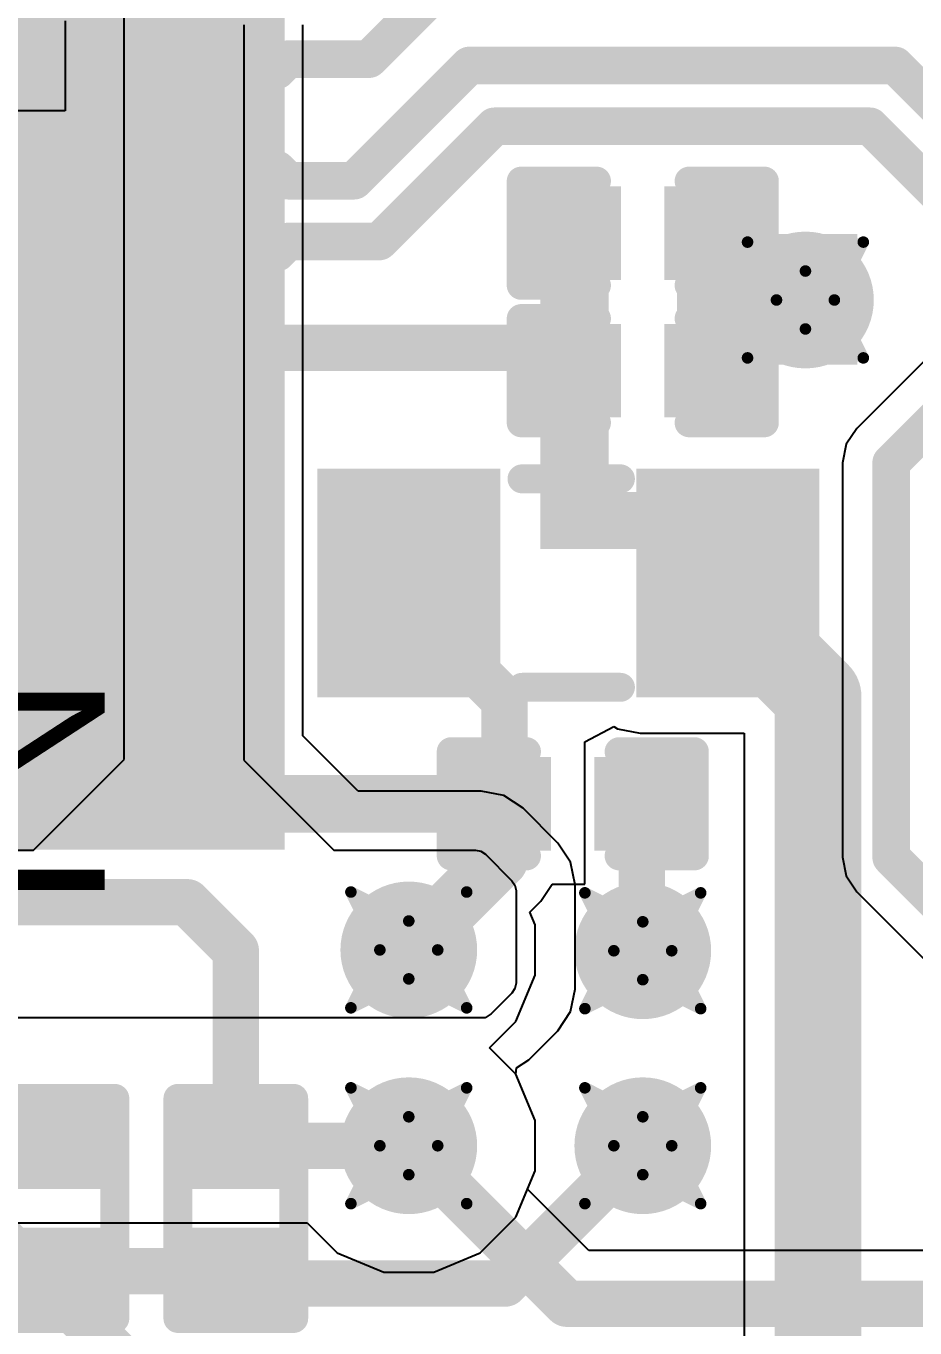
# Model space of a CAD drawing. Header units: inches. Extents: x -6 to 328, y -12 to 81.
# Drawn here: x 22.62 to 26.52, y 7.68 to 13.39 of the extents above; entities that cross this region are included whole.
import ezdxf

# ---------------------------------------------------------------- set-up
doc = ezdxf.new("R2010")
doc.units = ezdxf.units.IN
for name, color, linetype in [('Bottom Layer', 5, 'Continuous'), ('Bottom Overlay', 54, 'Continuous'), ('Bottom Paste', 16, 'Continuous'), ('Bottom Solder', 6, 'Continuous'), ('Drill Drawing', 1, 'Continuous'), ('Top Layer', 1, 'Continuous'), ('Top Overlay', 2, 'Continuous'), ('Top Paste', 8, 'Continuous'), ('Top Solder', 216, 'Continuous'), ('Via Holes', 16, 'Continuous')]:
    doc.layers.add(name, color=color, linetype=linetype)
doc.styles.add('Arial', font='', dxfattribs={"height": 0.2})
doc.styles.get('Arial').set_extended_font_data('Arial')

# ---------------------------------------------------------------- blocks, each defined once
blk = doc.blocks.new('LAN9255_ZMX019_9')
at = {"layer": 'Top Layer'}
for points in [[(3.10000142, 8.45000215), (3.10000142, 6.950002609999999), (2.90000182, 6.950002609999999), (2.90000182, 8.45000215)], [(3.50000062, 8.45000215), (3.50000062, 6.950002609999999), (3.300001019999999, 6.950002609999999), (3.300001019999999, 8.45000215)], [(3.89999982, 8.45000215), (3.89999982, 6.950002609999999), (3.70000022, 6.950002609999999), (3.70000022, 8.45000215)], [(4.29999902, 8.45000215), (4.29999902, 6.950002609999999), (4.099999420000001, 6.950002609999999), (4.099999420000001, 8.45000215)], [(4.700000759999999, 8.45000215), (4.700000759999999, 6.950002609999999), (4.50000116, 6.950002609999999), (4.50000116, 8.45000215)], [(5.09999996, 8.45000215), (5.09999996, 6.950002609999999), (4.90000036, 6.950002609999999), (4.90000036, 8.45000215)], [(5.49999916, 8.45000215), (5.49999916, 6.950002609999999), (5.29999956, 6.950002609999999), (5.29999956, 8.45000215)], [(5.900000899999999, 8.45000215), (5.900000899999999, 6.950002609999999), (5.7000013, 6.950002609999999), (5.7000013, 8.45000215)], [(6.300000099999999, 8.45000215), (6.300000099999999, 6.950002609999999), (6.100000499999999, 6.950002609999999), (6.100000499999999, 8.45000215)]]:
    blk.add_hatch(color=1, dxfattribs=at).paths.add_polyline_path(points)
at = {"layer": 'Top Paste'}
for points in [[(3.10000142, 8.45000215), (3.10000142, 6.950002609999999), (2.90000182, 6.950002609999999), (2.90000182, 8.45000215)], [(3.50000062, 8.45000215), (3.50000062, 6.950002609999999), (3.300001019999999, 6.950002609999999), (3.300001019999999, 8.45000215)], [(3.89999982, 8.45000215), (3.89999982, 6.950002609999999), (3.70000022, 6.950002609999999), (3.70000022, 8.45000215)], [(4.29999902, 8.45000215), (4.29999902, 6.950002609999999), (4.099999420000001, 6.950002609999999), (4.099999420000001, 8.45000215)], [(4.700000759999999, 8.45000215), (4.700000759999999, 6.950002609999999), (4.50000116, 6.950002609999999), (4.50000116, 8.45000215)], [(5.09999996, 8.45000215), (5.09999996, 6.950002609999999), (4.90000036, 6.950002609999999), (4.90000036, 8.45000215)], [(5.49999916, 8.45000215), (5.49999916, 6.950002609999999), (5.29999956, 6.950002609999999), (5.29999956, 8.45000215)], [(5.900000899999999, 8.45000215), (5.900000899999999, 6.950002609999999), (5.7000013, 6.950002609999999), (5.7000013, 8.45000215)], [(6.300000099999999, 8.45000215), (6.300000099999999, 6.950002609999999), (6.100000499999999, 6.950002609999999), (6.100000499999999, 8.45000215)]]:
    blk.add_hatch(color=8, dxfattribs=at).paths.add_polyline_path(points)
at = {"layer": 'Top Solder'}
for points in [[(2.80159968, 8.551602149999999), (2.80159968, 6.84840261), (2.39840008, 6.84840261), (2.39840008, 8.551602149999999)], [(3.20160142, 8.551602149999999), (3.20160142, 6.84840261), (2.79840182, 6.84840261), (2.79840182, 8.551602149999999)], [(3.60160062, 8.551602149999999), (3.60160062, 6.84840261), (3.19840102, 6.84840261), (3.19840102, 8.551602149999999)], [(4.00159982, 8.551602149999999), (4.00159982, 6.84840261), (3.59840022, 6.84840261), (3.59840022, 8.551602149999999)], [(4.40159902, 8.551602149999999), (4.40159902, 6.84840261), (3.99839942, 6.84840261), (3.99839942, 8.551602149999999)], [(4.801600759999999, 8.551602149999999), (4.801600759999999, 6.84840261), (4.39840116, 6.84840261), (4.39840116, 8.551602149999999)], [(5.20159996, 8.551602149999999), (5.20159996, 6.84840261), (4.79840036, 6.84840261), (4.79840036, 8.551602149999999)], [(5.601599159999999, 8.551602149999999), (5.601599159999999, 6.84840261), (5.198399559999999, 6.84840261), (5.198399559999999, 8.551602149999999)], [(6.0016009, 8.551602149999999), (6.0016009, 6.84840261), (5.5984013, 6.84840261), (5.5984013, 8.551602149999999)], [(6.4016001, 8.551602149999999), (6.4016001, 6.84840261), (5.9984005, 6.84840261), (5.9984005, 8.551602149999999)]]:
    blk.add_hatch(color=216, dxfattribs=at).paths.add_polyline_path(points)
blk = doc.blocks.new('R___0201_25')
at = {"layer": 'Top Layer'}
for points in [[(-0.40999791, 0.18499963), (-0.13999845, 0.18499963), (-0.13999845, -0.18499963), (-0.40999791, -0.18499963)], [(0.14000099, 0.18499963), (0.41000045, 0.18499963), (0.41000045, -0.18499963), (0.14000099, -0.18499963)]]:
    blk.add_hatch(color=1, dxfattribs=at).paths.add_polyline_path(points)
at = {"layer": 'Top Paste'}
for points in [[(-0.40999791, 0.18499963), (-0.13999845, 0.18499963), (-0.13999845, -0.18499963), (-0.40999791, -0.18499963)], [(0.14000099, 0.18499963), (0.41000045, 0.18499963), (0.41000045, -0.18499963), (0.14000099, -0.18499963)]]:
    blk.add_hatch(color=8, dxfattribs=at).paths.add_polyline_path(points)
at = {"layer": 'Top Solder'}
for points in [[(-0.46499907, 0.24000079), (-0.08499729, 0.24000079), (-0.08499729, -0.24000079), (-0.46499907, -0.24000079)], [(0.08499983, 0.24000079), (0.46500161, 0.24000079), (0.46500161, -0.24000079), (0.08499983, -0.24000079)]]:
    blk.add_hatch(color=216, dxfattribs=at).paths.add_polyline_path(points)
at = {"layer": 'Top Overlay', "const_width": 0.127}
for points in [[(0.4826, 0.254), (-0.4826, 0.254)], [(-0.4826, -0.254), (-0.4826, 0.254)], [(0.4826, -0.254), (0.4826, 0.254)], [(0.4826, -0.254), (-0.4826, -0.254)]]:
    blk.add_lwpolyline(points, dxfattribs=at)
at = {"layer": 'Top Overlay', "const_width": 0.0635}
for points in [[(-0.51435, 0.254, 1), (-0.4508499999999999, 0.254, 1)], [(-0.51435, 0.254, 1), (-0.4508499999999999, 0.254, 1)], [(0.4508499999999999, 0.254, 1), (0.51435, 0.254, 1)], [(0.4508499999999999, 0.254, 1), (0.51435, 0.254, 1)], [(-0.51435, -0.254, 1), (-0.4508499999999999, -0.254, 1)], [(-0.51435, -0.254, 1), (-0.4508499999999999, -0.254, 1)], [(0.4508499999999999, -0.254, 1), (0.51435, -0.254, 1)], [(0.4508499999999999, -0.254, 1), (0.51435, -0.254, 1)]]:
    blk.add_lwpolyline(points, format="xyb", close=True, dxfattribs=at)
blk = doc.blocks.new('R___0201_26')
at = {"layer": 'Top Layer'}
for points in [[(-0.40999791, 0.18499963), (-0.13999845, 0.18499963), (-0.13999845, -0.18499963), (-0.40999791, -0.18499963)], [(0.14000099, 0.18499963), (0.41000045, 0.18499963), (0.41000045, -0.18499963), (0.14000099, -0.18499963)]]:
    blk.add_hatch(color=1, dxfattribs=at).paths.add_polyline_path(points)
at = {"layer": 'Top Paste'}
for points in [[(-0.40999791, 0.18499963), (-0.13999845, 0.18499963), (-0.13999845, -0.18499963), (-0.40999791, -0.18499963)], [(0.14000099, 0.18499963), (0.41000045, 0.18499963), (0.41000045, -0.18499963), (0.14000099, -0.18499963)]]:
    blk.add_hatch(color=8, dxfattribs=at).paths.add_polyline_path(points)
at = {"layer": 'Top Solder'}
for points in [[(-0.46499907, 0.24000079), (-0.08499729, 0.24000079), (-0.08499729, -0.24000079), (-0.46499907, -0.24000079)], [(0.08499983, 0.24000079), (0.46500161, 0.24000079), (0.46500161, -0.24000079), (0.08499983, -0.24000079)]]:
    blk.add_hatch(color=216, dxfattribs=at).paths.add_polyline_path(points)
at = {"layer": 'Top Overlay', "const_width": 0.127}
for points in [[(0.4826, 0.254), (-0.4826, 0.254)], [(-0.4826, -0.254), (-0.4826, 0.254)], [(0.4826, -0.254), (0.4826, 0.254)], [(0.4826, -0.254), (-0.4826, -0.254)]]:
    blk.add_lwpolyline(points, dxfattribs=at)
at = {"layer": 'Top Overlay', "const_width": 0.0635}
for points in [[(-0.51435, 0.254, 1), (-0.4508499999999999, 0.254, 1)], [(-0.51435, 0.254, 1), (-0.4508499999999999, 0.254, 1)], [(0.4508499999999999, 0.254, 1), (0.51435, 0.254, 1)], [(0.4508499999999999, 0.254, 1), (0.51435, 0.254, 1)], [(-0.51435, -0.254, 1), (-0.4508499999999999, -0.254, 1)], [(-0.51435, -0.254, 1), (-0.4508499999999999, -0.254, 1)], [(0.4508499999999999, -0.254, 1), (0.51435, -0.254, 1)], [(0.4508499999999999, -0.254, 1), (0.51435, -0.254, 1)]]:
    blk.add_lwpolyline(points, format="xyb", close=True, dxfattribs=at)
blk = doc.blocks.new('IND_0603__1608_M_______B_40')
at = {"layer": 'Bottom Layer'}
for points in [[(-0.999998, 0.4000004699999999), (-0.3999992, 0.4000004699999999), (-0.3999992, -0.4000004699999999), (-0.999998, -0.4000004699999999)], [(0.40000174, 0.4000004699999999), (1.00000054, 0.4000004699999999), (1.00000054, -0.4000004699999999), (0.40000174, -0.4000004699999999)]]:
    blk.add_hatch(color=5, dxfattribs=at).paths.add_polyline_path(points)
at = {"layer": 'Bottom Paste'}
for points in [[(-0.999998, 0.4000004699999999), (-0.3999992, 0.4000004699999999), (-0.3999992, -0.4000004699999999), (-0.999998, -0.4000004699999999)], [(0.40000174, 0.4000004699999999), (1.00000054, 0.4000004699999999), (1.00000054, -0.4000004699999999), (0.40000174, -0.4000004699999999)]]:
    blk.add_hatch(color=16, dxfattribs=at).paths.add_polyline_path(points)
at = {"layer": 'Bottom Solder'}
for points in [[(-1.101598, 0.50160047), (-0.2983992, 0.50160047), (-0.2983992, -0.50160047), (-1.101598, -0.50160047)], [(0.29840174, 0.50160047), (1.10160054, 0.50160047), (1.10160054, -0.50160047), (0.29840174, -0.50160047)]]:
    blk.add_hatch(color=6, dxfattribs=at).paths.add_polyline_path(points)
at = {"layer": 'Bottom Overlay', "const_width": 0.127}
for points in [[(-0.2032, 0.4571999999999999), (0.2286, 0.4571999999999999)], [(-0.2032, -0.4571999999999999), (0.2286, -0.4571999999999999)]]:
    blk.add_lwpolyline(points, dxfattribs=at)
at = {"layer": 'Bottom Overlay', "const_width": 0.0635}
for points in [[(-0.23495, 0.4571999999999999, 1), (-0.17145, 0.4571999999999999, 1)], [(0.19685, 0.4571999999999999, 1), (0.26035, 0.4571999999999999, 1)], [(-0.23495, -0.4571999999999999, 1), (-0.17145, -0.4571999999999999, 1)], [(0.19685, -0.4571999999999999, 1), (0.26035, -0.4571999999999999, 1)]]:
    blk.add_lwpolyline(points, format="xyb", close=True, dxfattribs=at)
blk = doc.blocks.new('IND_0603__1608_M_______42')
at = {"layer": 'Top Layer'}
for points in [[(-0.999998, 0.4000004699999999), (-0.3999992, 0.4000004699999999), (-0.3999992, -0.4000004699999999), (-0.999998, -0.4000004699999999)], [(0.40000174, 0.4000004699999999), (1.00000054, 0.4000004699999999), (1.00000054, -0.4000004699999999), (0.40000174, -0.4000004699999999)]]:
    blk.add_hatch(color=1, dxfattribs=at).paths.add_polyline_path(points)
at = {"layer": 'Top Paste'}
for points in [[(-0.999998, 0.4000004699999999), (-0.3999992, 0.4000004699999999), (-0.3999992, -0.4000004699999999), (-0.999998, -0.4000004699999999)], [(0.40000174, 0.4000004699999999), (1.00000054, 0.4000004699999999), (1.00000054, -0.4000004699999999), (0.40000174, -0.4000004699999999)]]:
    blk.add_hatch(color=8, dxfattribs=at).paths.add_polyline_path(points)
at = {"layer": 'Top Solder'}
for points in [[(-1.101598, 0.50160047), (-0.2983992, 0.50160047), (-0.2983992, -0.50160047), (-1.101598, -0.50160047)], [(0.29840174, 0.50160047), (1.10160054, 0.50160047), (1.10160054, -0.50160047), (0.29840174, -0.50160047)]]:
    blk.add_hatch(color=216, dxfattribs=at).paths.add_polyline_path(points)
at = {"layer": 'Top Overlay', "const_width": 0.127}
for points in [[(-0.2032, 0.4571999999999999), (0.2286, 0.4571999999999999)], [(-0.2032, -0.4571999999999999), (0.2286, -0.4571999999999999)]]:
    blk.add_lwpolyline(points, dxfattribs=at)
at = {"layer": 'Top Overlay', "const_width": 0.0635}
for points in [[(-0.23495, 0.4571999999999999, 1), (-0.17145, 0.4571999999999999, 1)], [(0.19685, 0.4571999999999999, 1), (0.26035, 0.4571999999999999, 1)], [(-0.23495, -0.4571999999999999, 1), (-0.17145, -0.4571999999999999, 1)], [(0.19685, -0.4571999999999999, 1), (0.26035, -0.4571999999999999, 1)]]:
    blk.add_lwpolyline(points, format="xyb", close=True, dxfattribs=at)
blk = doc.blocks.new('CAP_0201_64')
at = {"layer": 'Top Layer'}
for points in [[(-0.4499991, 0.1499997), (-0.1499997, 0.1499997), (-0.1499997, -0.1499997), (-0.4499991, -0.1499997)], [(0.1499997, 0.1499997), (0.4499991, 0.1499997), (0.4499991, -0.1499997), (0.1499997, -0.1499997)]]:
    blk.add_hatch(color=1, dxfattribs=at).paths.add_polyline_path(points)
at = {"layer": 'Top Paste'}
for points in [[(-0.4499991, 0.1499997), (-0.1499997, 0.1499997), (-0.1499997, -0.1499997), (-0.4499991, -0.1499997)], [(0.1499997, 0.1499997), (0.4499991, 0.1499997), (0.4499991, -0.1499997), (0.1499997, -0.1499997)]]:
    blk.add_hatch(color=8, dxfattribs=at).paths.add_polyline_path(points)
at = {"layer": 'Top Solder'}
for points in [[(-0.50500026, 0.20500086), (-0.09499854, 0.20500086), (-0.09499854, -0.20500086), (-0.50500026, -0.20500086)], [(0.09499854, 0.20500086), (0.50500026, 0.20500086), (0.50500026, -0.20500086), (0.09499854, -0.20500086)]]:
    blk.add_hatch(color=216, dxfattribs=at).paths.add_polyline_path(points)
at = {"layer": 'Top Overlay', "const_width": 0.127}
for points in [[(-0.5334, 0.2286), (-0.2032, 0.2286)], [(-0.5334, -0.2286), (-0.5334, 0.2286)], [(0.2032, 0.2286), (0.5334, 0.2286)], [(0.5334, -0.2286), (0.5334, 0.2286)], [(-0.5334, -0.2286), (-0.2032, -0.2286)], [(0.2032, -0.2286), (0.5334, -0.2286)]]:
    blk.add_lwpolyline(points, dxfattribs=at)
at = {"layer": 'Top Overlay', "const_width": 0.0635}
for points in [[(-0.5651499999999999, 0.2286, 1), (-0.5016499999999999, 0.2286, 1)], [(-0.5651499999999999, 0.2286, 1), (-0.5016499999999999, 0.2286, 1)], [(-0.23495, 0.2286, 1), (-0.17145, 0.2286, 1)], [(0.17145, 0.2286, 1), (0.23495, 0.2286, 1)], [(0.5016499999999999, 0.2286, 1), (0.5651499999999999, 0.2286, 1)], [(0.5016499999999999, 0.2286, 1), (0.5651499999999999, 0.2286, 1)], [(-0.5651499999999999, -0.2286, 1), (-0.5016499999999999, -0.2286, 1)], [(-0.5651499999999999, -0.2286, 1), (-0.5016499999999999, -0.2286, 1)], [(-0.23495, -0.2286, 1), (-0.17145, -0.2286, 1)], [(0.17145, -0.2286, 1), (0.23495, -0.2286, 1)], [(0.5016499999999999, -0.2286, 1), (0.5651499999999999, -0.2286, 1)], [(0.5016499999999999, -0.2286, 1), (0.5651499999999999, -0.2286, 1)]]:
    blk.add_lwpolyline(points, format="xyb", close=True, dxfattribs=at)
blk = doc.blocks.new('CAP_0201_75')
at = {"layer": 'Top Layer'}
for points in [[(-0.4499991, 0.1499997), (-0.1499997, 0.1499997), (-0.1499997, -0.1499997), (-0.4499991, -0.1499997)], [(0.1499997, 0.1499997), (0.4499991, 0.1499997), (0.4499991, -0.1499997), (0.1499997, -0.1499997)]]:
    blk.add_hatch(color=1, dxfattribs=at).paths.add_polyline_path(points)
at = {"layer": 'Top Paste'}
for points in [[(-0.4499991, 0.1499997), (-0.1499997, 0.1499997), (-0.1499997, -0.1499997), (-0.4499991, -0.1499997)], [(0.1499997, 0.1499997), (0.4499991, 0.1499997), (0.4499991, -0.1499997), (0.1499997, -0.1499997)]]:
    blk.add_hatch(color=8, dxfattribs=at).paths.add_polyline_path(points)
at = {"layer": 'Top Solder'}
for points in [[(-0.50500026, 0.20500086), (-0.09499854, 0.20500086), (-0.09499854, -0.20500086), (-0.50500026, -0.20500086)], [(0.09499854, 0.20500086), (0.50500026, 0.20500086), (0.50500026, -0.20500086), (0.09499854, -0.20500086)]]:
    blk.add_hatch(color=216, dxfattribs=at).paths.add_polyline_path(points)
at = {"layer": 'Top Overlay', "const_width": 0.127}
for points in [[(-0.5334, 0.2286), (-0.2032, 0.2286)], [(-0.5334, -0.2286), (-0.5334, 0.2286)], [(0.2032, 0.2286), (0.5334, 0.2286)], [(0.5334, -0.2286), (0.5334, 0.2286)], [(-0.5334, -0.2286), (-0.2032, -0.2286)], [(0.2032, -0.2286), (0.5334, -0.2286)]]:
    blk.add_lwpolyline(points, dxfattribs=at)
at = {"layer": 'Top Overlay', "const_width": 0.0635}
for points in [[(-0.5651499999999999, 0.2286, 1), (-0.5016499999999999, 0.2286, 1)], [(-0.5651499999999999, 0.2286, 1), (-0.5016499999999999, 0.2286, 1)], [(-0.23495, 0.2286, 1), (-0.17145, 0.2286, 1)], [(0.17145, 0.2286, 1), (0.23495, 0.2286, 1)], [(0.5016499999999999, 0.2286, 1), (0.5651499999999999, 0.2286, 1)], [(0.5016499999999999, 0.2286, 1), (0.5651499999999999, 0.2286, 1)], [(-0.5651499999999999, -0.2286, 1), (-0.5016499999999999, -0.2286, 1)], [(-0.5651499999999999, -0.2286, 1), (-0.5016499999999999, -0.2286, 1)], [(-0.23495, -0.2286, 1), (-0.17145, -0.2286, 1)], [(0.17145, -0.2286, 1), (0.23495, -0.2286, 1)], [(0.5016499999999999, -0.2286, 1), (0.5651499999999999, -0.2286, 1)], [(0.5016499999999999, -0.2286, 1), (0.5651499999999999, -0.2286, 1)]]:
    blk.add_lwpolyline(points, format="xyb", close=True, dxfattribs=at)
blk = doc.blocks.new('CAP_0201_76')
at = {"layer": 'Top Layer'}
for points in [[(-0.4499991, 0.1499997), (-0.1499997, 0.1499997), (-0.1499997, -0.1499997), (-0.4499991, -0.1499997)], [(0.1499997, 0.1499997), (0.4499991, 0.1499997), (0.4499991, -0.1499997), (0.1499997, -0.1499997)]]:
    blk.add_hatch(color=1, dxfattribs=at).paths.add_polyline_path(points)
at = {"layer": 'Top Paste'}
for points in [[(-0.4499991, 0.1499997), (-0.1499997, 0.1499997), (-0.1499997, -0.1499997), (-0.4499991, -0.1499997)], [(0.1499997, 0.1499997), (0.4499991, 0.1499997), (0.4499991, -0.1499997), (0.1499997, -0.1499997)]]:
    blk.add_hatch(color=8, dxfattribs=at).paths.add_polyline_path(points)
at = {"layer": 'Top Solder'}
for points in [[(-0.50500026, 0.20500086), (-0.09499854, 0.20500086), (-0.09499854, -0.20500086), (-0.50500026, -0.20500086)], [(0.09499854, 0.20500086), (0.50500026, 0.20500086), (0.50500026, -0.20500086), (0.09499854, -0.20500086)]]:
    blk.add_hatch(color=216, dxfattribs=at).paths.add_polyline_path(points)
at = {"layer": 'Top Overlay', "const_width": 0.127}
for points in [[(-0.5334, 0.2286), (-0.2032, 0.2286)], [(-0.5334, -0.2286), (-0.5334, 0.2286)], [(0.2032, 0.2286), (0.5334, 0.2286)], [(0.5334, -0.2286), (0.5334, 0.2286)], [(-0.5334, -0.2286), (-0.2032, -0.2286)], [(0.2032, -0.2286), (0.5334, -0.2286)]]:
    blk.add_lwpolyline(points, dxfattribs=at)
at = {"layer": 'Top Overlay', "const_width": 0.0635}
for points in [[(-0.5651499999999999, 0.2286, 1), (-0.5016499999999999, 0.2286, 1)], [(-0.5651499999999999, 0.2286, 1), (-0.5016499999999999, 0.2286, 1)], [(-0.23495, 0.2286, 1), (-0.17145, 0.2286, 1)], [(0.17145, 0.2286, 1), (0.23495, 0.2286, 1)], [(0.5016499999999999, 0.2286, 1), (0.5651499999999999, 0.2286, 1)], [(0.5016499999999999, 0.2286, 1), (0.5651499999999999, 0.2286, 1)], [(-0.5651499999999999, -0.2286, 1), (-0.5016499999999999, -0.2286, 1)], [(-0.5651499999999999, -0.2286, 1), (-0.5016499999999999, -0.2286, 1)], [(-0.23495, -0.2286, 1), (-0.17145, -0.2286, 1)], [(0.17145, -0.2286, 1), (0.23495, -0.2286, 1)], [(0.5016499999999999, -0.2286, 1), (0.5651499999999999, -0.2286, 1)], [(0.5016499999999999, -0.2286, 1), (0.5651499999999999, -0.2286, 1)]]:
    blk.add_lwpolyline(points, format="xyb", close=True, dxfattribs=at)

msp = doc.modelspace()

# ---------------------------------------------------------------- hatches: boundary and pattern name
at = {"layer": 'Bottom Layer'}
h = msp.add_hatch(color=5, dxfattribs=at)
edge = h.paths.add_edge_path()
edge.add_arc((26.035, 12.192), 0.2999994, 0, 360)
h = msp.add_hatch(color=5, dxfattribs=at)
edge = h.paths.add_edge_path()
edge.add_arc((24.294592, 9.340910959999999), 0.2999994, 0, 360)
h = msp.add_hatch(color=5, dxfattribs=at)
edge = h.paths.add_edge_path()
edge.add_arc((25.3212981, 9.33736004), 0.2999994, 0, 360)
h = msp.add_hatch(color=5, dxfattribs=at)
edge = h.paths.add_edge_path()
edge.add_arc((24.294592, 8.481999799999999), 0.2999994, 0, 360)
h = msp.add_hatch(color=5, dxfattribs=at)
edge = h.paths.add_edge_path()
edge.add_arc((25.3212981, 8.481999799999999), 0.2999994, 0, 360)
at = {"layer": 'Top Layer'}
for points in [[(24.871299, 11.0998), (25.1712984, 11.0998), (25.1712984, 12.63499632), (24.871299, 12.63499632)], [(25.4712978, 11.90804324), (26.26257384, 11.90804324), (26.26257384, 12.48148888), (25.4712978, 12.48148888)], [(24.871299, 11.0998), (25.9945886, 11.0998), (25.9945886, 11.35022876), (24.871299, 11.35022876)], [(25.3094236, 10.55022782), (25.9945886, 10.55022782), (25.9945886, 11.3502313), (25.3094236, 11.3502313)]]:
    msp.add_hatch(color=1, dxfattribs=at).paths.add_polyline_path(points)
h = msp.add_hatch(color=1, dxfattribs=at)
edge = h.paths.add_edge_path()
edge.add_arc((26.035, 12.192), 0.2999994, 0, 360)
h = msp.add_hatch(color=1, dxfattribs=at)
edge = h.paths.add_edge_path()
edge.add_arc((24.294592, 9.340910959999999), 0.2999994, 0, 360)
h = msp.add_hatch(color=1, dxfattribs=at)
edge = h.paths.add_edge_path()
edge.add_arc((25.3212981, 9.33736004), 0.2999994, 0, 360)
h = msp.add_hatch(color=1, dxfattribs=at)
edge = h.paths.add_edge_path()
edge.add_arc((24.294592, 8.481999799999999), 0.2999994, 0, 360)
h = msp.add_hatch(color=1, dxfattribs=at)
edge = h.paths.add_edge_path()
edge.add_arc((25.3212981, 8.481999799999999), 0.2999994, 0, 360)
at = {"layer": 'Via Holes'}
h = msp.add_hatch(color=7, dxfattribs=at)
edge = h.paths.add_edge_path()
edge.add_arc((26.035, 12.192), 0.1499997, 0, 360)
h = msp.add_hatch(color=7, dxfattribs=at)
edge = h.paths.add_edge_path()
edge.add_arc((24.294592, 9.340910959999999), 0.1499997, 0, 360)
h = msp.add_hatch(color=7, dxfattribs=at)
edge = h.paths.add_edge_path()
edge.add_arc((25.3212981, 9.33736004), 0.1499997, 0, 360)
h = msp.add_hatch(color=7, dxfattribs=at)
edge = h.paths.add_edge_path()
edge.add_arc((24.294592, 8.481999799999999), 0.1499997, 0, 360)
h = msp.add_hatch(color=7, dxfattribs=at)
edge = h.paths.add_edge_path()
edge.add_arc((25.3212981, 8.481999799999999), 0.1499997, 0, 360)

# ---------------------------------------------------------------- linework, layer by layer
at = {"layer": 'Bottom Layer'}
for p, q in [((23.04560034, 10.17636776), (23.04560034, 15.5690824)), ((22.78662448, 13.4160006), (22.78662448, 13.02239966)), ((23.5712, 13.3985), (23.5712, 10.1727635)), ((23.83017586, 10.28003532), (23.83017586, 13.3985)), ((22.78662448, 13.02239966), (21.7996008, 13.02239966)), ((26.58158768, 11.95025296), (26.2600567, 11.62872198)), ((26.2600567, 11.62872198), (26.21374234, 11.55940792)), ((26.21374234, 11.55940792), (26.19747872, 11.47764532)), ((26.19747872, 11.47764532), (26.19747872, 9.74762084)), ((24.07223532, 10.03797586), (23.83017586, 10.28003532)), ((22.64823258, 9.779), (23.04560034, 10.17636776)), ((23.5712, 10.1727635), (23.9649635, 9.779)), ((24.61260254, 10.03797586), (24.07223532, 10.03797586)), ((24.71170826, 10.01826292), (24.61260254, 10.03797586)), ((24.79572638, 9.9621213), (24.71170826, 10.01826292)), ((24.94812638, 9.809718759999999), (24.79572638, 9.9621213)), ((21.33313996, 9.779), (22.64823258, 9.779)), ((23.9649635, 9.779), (24.5870984, 9.779)), ((24.5870984, 9.779), (24.6106569, 9.774313699999999)), ((24.6106569, 9.774313699999999), (24.63063654, 9.76096346)), ((25.00426546, 9.72570064), (24.94812638, 9.809718759999999)), ((24.63063654, 9.76096346), (24.74696854, 9.644628919999999)), ((25.02397586, 9.62659746), (25.00426546, 9.72570064)), ((26.19747872, 9.74762084), (26.21374234, 9.665858239999999)), ((26.21374234, 9.665858239999999), (26.2600567, 9.59654418)), ((24.74696854, 9.644628919999999), (24.7603137, 9.62465436)), ((24.7603137, 9.62465436), (24.765, 9.6010984)), ((24.765, 9.6010984), (24.765, 9.19490414)), ((25.02397586, 9.1694), (25.02397586, 9.62659746)), ((26.2600567, 9.59654418), (26.60318784, 9.25341304)), ((24.74696346, 9.151363459999999), (24.65603146, 9.06043146)), ((24.7603137, 9.1713431), (24.74696346, 9.151363459999999)), ((24.765, 9.19490414), (24.7603137, 9.1713431)), ((25.00426292, 9.070294279999999), (25.02397586, 9.1694)), ((24.62904142, 9.042397459999998), (21.86940254, 9.042399999999999)), ((24.65603146, 9.06043146), (24.62904142, 9.042397459999998)), ((24.94812384, 8.98627616), (25.00426292, 9.070294279999999)), ((24.8211213, 8.85927362), (24.94812384, 8.98627616)), ((24.76693548, 8.823068459999998), (24.8211213, 8.85927362)), ((24.7642507, 8.79581172), (24.76693548, 8.823068459999998)), ((24.8485914, 8.5921977), (24.7642507, 8.79581172)), ((24.8485914, 8.3718019), (24.8485914, 8.5921977)), ((24.81514976, 8.29106292), (24.8485914, 8.3718019)), ((25.0842653, 8.02194738), (24.81514976, 8.29106292)), ((26.60318784, 8.02194738), (25.0842653, 8.02194738))]:
    msp.add_line(p, q, dxfattribs=at)
for points, const_width in [([(26.41113336, 11.47764532), (26.79524232, 11.86175428)], 0.1651), ([(26.41113336, 9.74762084), (26.41113336, 11.47764532)], 0.1651), ([(26.41113336, 9.74762084), (26.8762226, 9.282531599999999)], 0.1651), ([(22.098, 8.4836), (23.2168192, 7.364780799999999)], 0.2032), ([(24.294592, 8.481999799999999), (24.98772244, 7.78886936)], 0.2032), ([(24.98772244, 7.78886936), (30.25454452, 7.78886936)], 0.2032)]:
    msp.add_lwpolyline(points, dxfattribs=dict(at, const_width=const_width))
for points, const_width in [([(26.36985836, 11.47764532, 1), (26.45240836, 11.47764532, 1)], 0.08255), ([(26.36985836, 11.47764532, 1), (26.45240836, 11.47764532, 1)], 0.08255), ([(26.36985836, 9.74762084, 1), (26.45240836, 9.74762084, 1)], 0.08255), ([(26.36985836, 9.74762084, 1), (26.45240836, 9.74762084, 1)], 0.08255), ([(24.243792, 8.481999799999999, 1), (24.345392, 8.481999799999999, 1)], 0.1016), ([(24.93692244, 7.78886936, 1), (25.03852244, 7.78886936, 1)], 0.1016), ([(24.93692244, 7.78886936, 1), (25.03852244, 7.78886936, 1)], 0.1016)]:
    msp.add_lwpolyline(points, format="xyb", close=True, dxfattribs=dict(at, const_width=const_width))
at = {"layer": 'Drill Drawing', "const_width": 0.0508}
for points in [[(25.781, 12.446), (26.035, 12.319)], [(25.781, 12.446), (25.908, 12.192)], [(26.035, 12.319), (26.289, 12.446)], [(26.162, 12.192), (26.289, 12.446)], [(25.781, 11.938), (25.908, 12.192)], [(26.162, 12.192), (26.289, 11.938)], [(25.781, 11.938), (26.035, 12.065)], [(26.035, 12.065), (26.289, 11.938)], [(24.040592, 9.59491096), (24.294592, 9.46791096)], [(24.040592, 9.59491096), (24.167592, 9.340910959999999)], [(24.294592, 9.46791096), (24.548592, 9.59491096)], [(24.421592, 9.340910959999999), (24.548592, 9.59491096)], [(25.0672981, 9.59136004), (25.3212981, 9.46436004)], [(25.0672981, 9.59136004), (25.1942981, 9.33736004)], [(25.3212981, 9.46436004), (25.57529809999999, 9.59136004)], [(25.4482981, 9.33736004), (25.57529809999999, 9.59136004)], [(24.040592, 9.08691096), (24.167592, 9.340910959999999)], [(24.421592, 9.340910959999999), (24.548592, 9.08691096)], [(25.0672981, 9.083360039999999), (25.1942981, 9.33736004)], [(25.4482981, 9.33736004), (25.57529809999999, 9.083360039999999)], [(24.040592, 9.08691096), (24.294592, 9.213910959999998)], [(24.294592, 9.213910959999998), (24.548592, 9.08691096)], [(25.0672981, 9.083360039999999), (25.3212981, 9.21036004)], [(25.3212981, 9.21036004), (25.57529809999999, 9.083360039999999)], [(24.040592, 8.7359998), (24.294592, 8.6089998)], [(24.040592, 8.7359998), (24.167592, 8.481999799999999)], [(24.294592, 8.6089998), (24.548592, 8.7359998)], [(24.421592, 8.481999799999999), (24.548592, 8.7359998)], [(25.0672981, 8.7359998), (25.3212981, 8.6089998)], [(25.0672981, 8.7359998), (25.1942981, 8.481999799999999)], [(25.3212981, 8.6089998), (25.57529809999999, 8.7359998)], [(25.4482981, 8.481999799999999), (25.57529809999999, 8.7359998)], [(24.040592, 8.2279998), (24.167592, 8.481999799999999)], [(24.421592, 8.481999799999999), (24.548592, 8.2279998)], [(25.0672981, 8.2279998), (25.1942981, 8.481999799999999)], [(25.4482981, 8.481999799999999), (25.57529809999999, 8.2279998)], [(24.040592, 8.2279998), (24.294592, 8.3549998)], [(24.294592, 8.3549998), (24.548592, 8.2279998)], [(25.0672981, 8.2279998), (25.3212981, 8.3549998)], [(25.3212981, 8.3549998), (25.57529809999999, 8.2279998)]]:
    msp.add_lwpolyline(points, dxfattribs=at)
at = {"layer": 'Drill Drawing', "const_width": 0.0254}
for points in [[(25.7683, 12.446, 1), (25.7937, 12.446, 1)], [(25.7683, 12.446, 1), (25.7937, 12.446, 1)], [(26.2763, 12.446, 1), (26.3017, 12.446, 1)], [(26.2763, 12.446, 1), (26.3017, 12.446, 1)], [(26.0223, 12.319, 1), (26.0477, 12.319, 1)], [(26.0223, 12.319, 1), (26.0477, 12.319, 1)], [(25.8953, 12.192, 1), (25.9207, 12.192, 1)], [(25.8953, 12.192, 1), (25.9207, 12.192, 1)], [(26.1493, 12.192, 1), (26.1747, 12.192, 1)], [(26.1493, 12.192, 1), (26.1747, 12.192, 1)], [(26.0223, 12.065, 1), (26.0477, 12.065, 1)], [(26.0223, 12.065, 1), (26.0477, 12.065, 1)], [(25.7683, 11.938, 1), (25.7937, 11.938, 1)], [(25.7683, 11.938, 1), (25.7937, 11.938, 1)], [(26.2763, 11.938, 1), (26.3017, 11.938, 1)], [(26.2763, 11.938, 1), (26.3017, 11.938, 1)], [(24.027892, 9.59491096, 1), (24.053292, 9.59491096, 1)], [(24.027892, 9.59491096, 1), (24.053292, 9.59491096, 1)], [(24.535892, 9.59491096, 1), (24.561292, 9.59491096, 1)], [(24.535892, 9.59491096, 1), (24.561292, 9.59491096, 1)], [(25.0545981, 9.59136004, 1), (25.0799981, 9.59136004, 1)], [(25.0545981, 9.59136004, 1), (25.0799981, 9.59136004, 1)], [(25.5625981, 9.59136004, 1), (25.5879981, 9.59136004, 1)], [(25.5625981, 9.59136004, 1), (25.5879981, 9.59136004, 1)], [(24.281892, 9.46791096, 1), (24.307292, 9.46791096, 1)], [(24.281892, 9.46791096, 1), (24.307292, 9.46791096, 1)], [(25.3085981, 9.46436004, 1), (25.3339981, 9.46436004, 1)], [(25.3085981, 9.46436004, 1), (25.3339981, 9.46436004, 1)], [(24.154892, 9.340910959999999, 1), (24.180292, 9.340910959999999, 1)], [(24.154892, 9.340910959999999, 1), (24.180292, 9.340910959999999, 1)], [(24.408892, 9.340910959999999, 1), (24.434292, 9.340910959999999, 1)], [(24.408892, 9.340910959999999, 1), (24.434292, 9.340910959999999, 1)], [(25.1815981, 9.33736004, 1), (25.2069981, 9.33736004, 1)], [(25.1815981, 9.33736004, 1), (25.2069981, 9.33736004, 1)], [(25.4355981, 9.33736004, 1), (25.4609981, 9.33736004, 1)], [(25.4355981, 9.33736004, 1), (25.4609981, 9.33736004, 1)], [(24.281892, 9.213910959999998, 1), (24.307292, 9.213910959999998, 1)], [(24.281892, 9.213910959999998, 1), (24.307292, 9.213910959999998, 1)], [(25.3085981, 9.21036004, 1), (25.3339981, 9.21036004, 1)], [(25.3085981, 9.21036004, 1), (25.3339981, 9.21036004, 1)], [(24.027892, 9.08691096, 1), (24.053292, 9.08691096, 1)], [(24.027892, 9.08691096, 1), (24.053292, 9.08691096, 1)], [(24.535892, 9.08691096, 1), (24.561292, 9.08691096, 1)], [(24.535892, 9.08691096, 1), (24.561292, 9.08691096, 1)], [(25.0545981, 9.083360039999999, 1), (25.0799981, 9.083360039999999, 1)], [(25.0545981, 9.083360039999999, 1), (25.0799981, 9.083360039999999, 1)], [(25.5625981, 9.083360039999999, 1), (25.5879981, 9.083360039999999, 1)], [(25.5625981, 9.083360039999999, 1), (25.5879981, 9.083360039999999, 1)], [(24.027892, 8.7359998, 1), (24.053292, 8.7359998, 1)], [(24.027892, 8.7359998, 1), (24.053292, 8.7359998, 1)], [(24.535892, 8.7359998, 1), (24.561292, 8.7359998, 1)], [(24.535892, 8.7359998, 1), (24.561292, 8.7359998, 1)], [(25.0545981, 8.7359998, 1), (25.0799981, 8.7359998, 1)], [(25.0545981, 8.7359998, 1), (25.0799981, 8.7359998, 1)], [(25.5625981, 8.7359998, 1), (25.5879981, 8.7359998, 1)], [(25.5625981, 8.7359998, 1), (25.5879981, 8.7359998, 1)], [(24.281892, 8.6089998, 1), (24.307292, 8.6089998, 1)], [(24.281892, 8.6089998, 1), (24.307292, 8.6089998, 1)], [(25.3085981, 8.6089998, 1), (25.3339981, 8.6089998, 1)], [(25.3085981, 8.6089998, 1), (25.3339981, 8.6089998, 1)], [(24.154892, 8.481999799999999, 1), (24.180292, 8.481999799999999, 1)], [(24.154892, 8.481999799999999, 1), (24.180292, 8.481999799999999, 1)], [(24.408892, 8.481999799999999, 1), (24.434292, 8.481999799999999, 1)], [(24.408892, 8.481999799999999, 1), (24.434292, 8.481999799999999, 1)], [(25.1815981, 8.481999799999999, 1), (25.2069981, 8.481999799999999, 1)], [(25.1815981, 8.481999799999999, 1), (25.2069981, 8.481999799999999, 1)], [(25.4355981, 8.481999799999999, 1), (25.4609981, 8.481999799999999, 1)], [(25.4355981, 8.481999799999999, 1), (25.4609981, 8.481999799999999, 1)], [(24.281892, 8.3549998, 1), (24.307292, 8.3549998, 1)], [(24.281892, 8.3549998, 1), (24.307292, 8.3549998, 1)], [(25.3085981, 8.3549998, 1), (25.3339981, 8.3549998, 1)], [(25.3085981, 8.3549998, 1), (25.3339981, 8.3549998, 1)], [(24.027892, 8.2279998, 1), (24.053292, 8.2279998, 1)], [(24.027892, 8.2279998, 1), (24.053292, 8.2279998, 1)], [(24.535892, 8.2279998, 1), (24.561292, 8.2279998, 1)], [(24.535892, 8.2279998, 1), (24.561292, 8.2279998, 1)], [(25.0545981, 8.2279998, 1), (25.0799981, 8.2279998, 1)], [(25.0545981, 8.2279998, 1), (25.0799981, 8.2279998, 1)], [(25.5625981, 8.2279998, 1), (25.5879981, 8.2279998, 1)], [(25.5625981, 8.2279998, 1), (25.5879981, 8.2279998, 1)]]:
    msp.add_lwpolyline(points, format="xyb", close=True, dxfattribs=at)
at = {"layer": 'Top Layer'}
for p, q in [((25.0673997, 10.25371584), (25.1943997, 10.32159988)), ((25.1943997, 10.32159988), (25.21031788, 10.3109649)), ((25.21031788, 10.3109649), (25.3094236, 10.29125196)), ((25.3094236, 10.29125196), (25.7662045, 10.29125196)), ((25.7662045, 10.29125196), (25.7662045, 7.208799399999999)), ((25.0673997, 9.628799639999999), (25.0673997, 10.25371584)), ((24.87432414, 9.55439542), (24.92403956, 9.628799639999999)), ((24.92403956, 9.628799639999999), (25.0673997, 9.628799639999999)), ((24.82587618, 9.50594746), (24.87432414, 9.55439542)), ((24.8485914, 9.45110886), (24.82587618, 9.50594746)), ((24.8485914, 9.23071306), (24.8485914, 9.45110886)), ((24.7642507, 9.027096499999999), (24.8485914, 9.23071306)), ((24.64860958, 8.91145538), (24.7642507, 9.027096499999999)), ((24.7642507, 8.795814259999998), (24.64860958, 8.91145538)), ((24.8485914, 8.5921977), (24.7642507, 8.795814259999998)), ((24.8485914, 8.3718019), (24.8485914, 8.5921977)), ((24.7642507, 8.168185339999999), (24.8485914, 8.3718019)), ((24.60840646, 8.0123411), (24.7642507, 8.168185339999999)), ((22.54167196, 8.1437988), (23.13879294, 8.1437988)), ((23.13879294, 8.1437988), (23.13879294, 8.14379372)), ((23.13879294, 8.14379372), (23.14740608, 8.14379626)), ((23.14740608, 8.14379626), (23.14740608, 8.14380134)), ((23.14740608, 8.14380134), (23.8493173, 8.14380134)), ((23.8493173, 8.14380134), (23.98077754, 8.0123411)), ((23.98077754, 8.0123411), (24.1843941, 7.9280004)), ((24.4047899, 7.9280004), (24.60840646, 8.0123411)), ((24.1843941, 7.9280004), (24.4047899, 7.9280004))]:
    msp.add_line(p, q, dxfattribs=at)
for points, const_width in [([(24.11984762, 13.24864762), (24.4602, 13.589)], 0.1651), ([(23.71607652, 13.19944782), (23.76527632, 13.24864762)], 0.1651), ([(23.76527632, 13.24864762), (24.11984762, 13.24864762)], 0.1651), ([(22.89839972, 13.18199802), (22.91584952, 13.19944782)], 0.1651), ([(22.91584952, 13.19944782), (23.71607652, 13.19944782)], 0.1651), ([(24.0546509, 12.71534922), (24.56000168, 13.2207)], 0.1651), ([(24.56000168, 13.2207), (26.4287, 13.2207)], 0.1651), ([(26.4287, 13.2207), (26.9748, 12.6746)], 0.1651), ([(24.16512058, 12.44864922), (24.67047136, 12.954)], 0.1651), ([(24.67047136, 12.954), (26.31823032, 12.954)], 0.1651), ([(26.31823032, 12.954), (26.7081, 12.56413032)], 0.1651), ([(22.89839972, 12.78199882), (22.91584952, 12.76454902)], 0.1651), ([(22.91584952, 12.76454902), (23.71607906, 12.76454902)], 0.1651), ([(23.71607906, 12.76454902), (23.76527886, 12.71534922)], 0.1651), ([(23.76527886, 12.71534922), (24.0546509, 12.71534922)], 0.1651), ([(25.6212975, 11.88200062), (25.6212975, 12.48499916)], 0.2032), ([(23.71607906, 12.39944942), (23.76527886, 12.44864922)], 0.1651), ([(23.76527886, 12.44864922), (24.16512058, 12.44864922)], 0.1651), ([(22.89839972, 12.38199962), (22.91584952, 12.39944942)], 0.1651), ([(22.91584952, 12.39944942), (23.71607906, 12.39944942)], 0.1651), ([(22.89839972, 11.98200042), (25.0212987, 11.98200042)], 0.2032), ([(21.93943796, 11.58359888), (22.89679952, 11.58359888)], 0.2032), ([(22.89679952, 11.58359888), (22.89839972, 11.58199868)], 0.2032), ([(25.49619234, 11.245088), (25.69459174, 11.0466886)], 0.2032), ([(25.69459174, 10.85022722), (25.69459174, 11.0466886)], 0.2032), ([(24.294592, 10.85022722), (24.294592, 10.95022956)], 0.2032), ([(25.69459174, 10.85022722), (26.08992496, 10.454894)], 0.3809999999999999), ([(24.294592, 10.85022722), (24.4929914, 10.65182782)], 0.2032), ([(19.17578588, 10.78200028), (22.89839972, 10.78200028)], 0.2032), ([(24.4929914, 10.65182782), (24.49917122, 10.65182782)], 0.2032), ([(24.49917122, 10.65182782), (24.7142, 10.43679904)], 0.2032), ([(26.08992496, 7.050133219999999), (26.08992496, 10.454894)], 0.3809999999999999), ([(24.7142, 9.98199934), (24.7142, 10.43679904)], 0.2032), ([(20.10130092, 10.38199854), (22.89839972, 10.38199854)], 0.2032), ([(22.89839972, 9.98199934), (24.7142, 9.98199934)], 0.254), ([(24.6912003, 9.95899964), (24.7142, 9.98199934)], 0.254), ([(24.6912003, 9.73751926), (24.6912003, 9.95899964)], 0.254), ([(25.3141988, 9.98199934), (25.31774718, 9.97845096)], 0.2032), ([(25.31774718, 9.340910959999999), (25.31774718, 9.97845096)], 0.2032), ([(24.294592, 9.340910959999999), (24.6912003, 9.73751926)], 0.254), ([(19.2052956, 9.55012568), (23.32283372, 9.55012568)], 0.2032), ([(23.32283372, 9.55012568), (23.53559936, 9.33736004)], 0.2032), ([(23.53559936, 8.481999799999999), (23.53559936, 9.33736004)], 0.2032), ([(25.31774718, 9.340910959999999), (25.3212981, 9.33736004)], 0.2032), ([(22.098, 8.481997259999998), (22.75059966, 8.481997259999998)], 0.2032), ([(23.53559936, 8.481999799999999), (24.294592, 8.481999799999999)], 0.2032), ([(24.7164987, 7.8772004), (25.3212981, 8.481999799999999)], 0.2032), ([(22.75059966, 7.93199836), (23.53559682, 7.93199836)], 0.2032), ([(23.3934, 7.924799999999999), (23.4409996, 7.8772004)], 0.2032), ([(23.53559682, 7.93199836), (23.53559936, 7.932000899999999)], 0.2032), ([(23.53559936, 7.932000899999999), (23.56900036, 7.898599899999999)], 0.2032), ([(23.4409996, 7.8772004), (24.7164987, 7.8772004)], 0.2032)]:
    msp.add_lwpolyline(points, dxfattribs=dict(at, const_width=const_width))
for points, const_width in [([(23.72400132, 13.24864762, 1), (23.80655132, 13.24864762, 1)], 0.08255), ([(23.72400132, 13.24864762, 1), (23.80655132, 13.24864762, 1)], 0.08255), ([(24.07857262, 13.24864762, 1), (24.16112262, 13.24864762, 1)], 0.08255), ([(24.07857262, 13.24864762, 1), (24.16112262, 13.24864762, 1)], 0.08255), ([(22.85712472, 13.18199802, 1), (22.93967472, 13.18199802, 1)], 0.08255), ([(22.87457452, 13.19944782, 1), (22.95712452, 13.19944782, 1)], 0.08255), ([(22.87457452, 13.19944782, 1), (22.95712452, 13.19944782, 1)], 0.08255), ([(23.67480152, 13.19944782, 1), (23.75735152, 13.19944782, 1)], 0.08255), ([(23.67480152, 13.19944782, 1), (23.75735152, 13.19944782, 1)], 0.08255), ([(24.51872668, 13.2207, 1), (24.60127668, 13.2207, 1)], 0.08255), ([(24.51872668, 13.2207, 1), (24.60127668, 13.2207, 1)], 0.08255), ([(26.387425, 13.2207, 1), (26.469975, 13.2207, 1)], 0.08255), ([(26.387425, 13.2207, 1), (26.469975, 13.2207, 1)], 0.08255), ([(24.62919636, 12.954, 1), (24.71174636, 12.954, 1)], 0.08255), ([(24.62919636, 12.954, 1), (24.71174636, 12.954, 1)], 0.08255), ([(26.27695532, 12.954, 1), (26.35950532, 12.954, 1)], 0.08255), ([(26.27695532, 12.954, 1), (26.35950532, 12.954, 1)], 0.08255), ([(22.85712472, 12.78199882, 1), (22.93967472, 12.78199882, 1)], 0.08255), ([(22.87457452, 12.76454902, 1), (22.95712452, 12.76454902, 1)], 0.08255), ([(22.87457452, 12.76454902, 1), (22.95712452, 12.76454902, 1)], 0.08255), ([(23.67480406, 12.76454902, 1), (23.75735406, 12.76454902, 1)], 0.08255), ([(23.67480406, 12.76454902, 1), (23.75735406, 12.76454902, 1)], 0.08255), ([(23.72400386, 12.71534922, 1), (23.80655386, 12.71534922, 1)], 0.08255), ([(23.72400386, 12.71534922, 1), (23.80655386, 12.71534922, 1)], 0.08255), ([(24.0133759, 12.71534922, 1), (24.0959259, 12.71534922, 1)], 0.08255), ([(24.0133759, 12.71534922, 1), (24.0959259, 12.71534922, 1)], 0.08255), ([(25.57049749999999, 12.48499916, 1), (25.6720975, 12.48499916, 1)], 0.1016), ([(23.72400386, 12.44864922, 1), (23.80655386, 12.44864922, 1)], 0.08255), ([(23.72400386, 12.44864922, 1), (23.80655386, 12.44864922, 1)], 0.08255), ([(24.12384558, 12.44864922, 1), (24.20639558, 12.44864922, 1)], 0.08255), ([(24.12384558, 12.44864922, 1), (24.20639558, 12.44864922, 1)], 0.08255), ([(22.85712472, 12.38199962, 1), (22.93967472, 12.38199962, 1)], 0.08255), ([(22.87457452, 12.39944942, 1), (22.95712452, 12.39944942, 1)], 0.08255), ([(22.87457452, 12.39944942, 1), (22.95712452, 12.39944942, 1)], 0.08255), ([(23.67480406, 12.39944942, 1), (23.75735406, 12.39944942, 1)], 0.08255), ([(23.67480406, 12.39944942, 1), (23.75735406, 12.39944942, 1)], 0.08255), ([(22.84759972, 11.98200042, 1), (22.94919972, 11.98200042, 1)], 0.1016), ([(24.9704987, 11.98200042, 1), (25.0720987, 11.98200042, 1)], 0.1016), ([(25.57049749999999, 11.88200062, 1), (25.6720975, 11.88200062, 1)], 0.1016), ([(22.84599952, 11.58359888, 1), (22.94759952, 11.58359888, 1)], 0.1016), ([(22.84599952, 11.58359888, 1), (22.94759952, 11.58359888, 1)], 0.1016), ([(22.84759972, 11.58199868, 1), (22.94919972, 11.58199868, 1)], 0.1016), ([(25.44539234, 11.245088, 1), (25.54699234, 11.245088, 1)], 0.1016), ([(25.64379174, 11.0466886, 1), (25.74539174, 11.0466886, 1)], 0.1016), ([(25.64379174, 11.0466886, 1), (25.74539174, 11.0466886, 1)], 0.1016), ([(24.243792, 10.95022956, 1), (24.345392, 10.95022956, 1)], 0.1016), ([(25.59934174, 10.85022722, 1), (25.78984174, 10.85022722, 1)], 0.1905), ([(24.243792, 10.85022722, 1), (24.345392, 10.85022722, 1)], 0.1016), ([(24.243792, 10.85022722, 1), (24.345392, 10.85022722, 1)], 0.1016), ([(25.64379174, 10.85022722, 1), (25.74539174, 10.85022722, 1)], 0.1016), ([(22.84759972, 10.78200028, 1), (22.94919972, 10.78200028, 1)], 0.1016), ([(24.4421914, 10.65182782, 1), (24.5437914, 10.65182782, 1)], 0.1016), ([(24.4421914, 10.65182782, 1), (24.5437914, 10.65182782, 1)], 0.1016), ([(24.44837122, 10.65182782, 1), (24.54997122, 10.65182782, 1)], 0.1016), ([(24.44837122, 10.65182782, 1), (24.54997122, 10.65182782, 1)], 0.1016), ([(25.99467496, 10.454894, 1), (26.18517496, 10.454894, 1)], 0.1905), ([(25.99467496, 10.454894, 1), (26.18517496, 10.454894, 1)], 0.1905), ([(24.6634, 10.43679904, 1), (24.765, 10.43679904, 1)], 0.1016), ([(24.6634, 10.43679904, 1), (24.765, 10.43679904, 1)], 0.1016), ([(22.84759972, 10.38199854, 1), (22.94919972, 10.38199854, 1)], 0.1016), ([(22.83489972, 9.98199934, 1), (22.96189972, 9.98199934, 1)], 0.127), ([(24.6507, 9.98199934, 1), (24.7777, 9.98199934, 1)], 0.127), ([(24.6507, 9.98199934, 1), (24.7777, 9.98199934, 1)], 0.127), ([(24.6277003, 9.95899964, 1), (24.7547003, 9.95899964, 1)], 0.127), ([(24.6277003, 9.95899964, 1), (24.7547003, 9.95899964, 1)], 0.127), ([(24.6634, 9.98199934, 1), (24.765, 9.98199934, 1)], 0.1016), ([(25.2633988, 9.98199934, 1), (25.3649988, 9.98199934, 1)], 0.1016), ([(25.26694718, 9.97845096, 1), (25.36854718, 9.97845096, 1)], 0.1016), ([(25.26694718, 9.97845096, 1), (25.36854718, 9.97845096, 1)], 0.1016), ([(24.6277003, 9.73751926, 1), (24.7547003, 9.73751926, 1)], 0.127), ([(24.6277003, 9.73751926, 1), (24.7547003, 9.73751926, 1)], 0.127), ([(23.27203372, 9.55012568, 1), (23.37363372, 9.55012568, 1)], 0.1016), ([(23.27203372, 9.55012568, 1), (23.37363372, 9.55012568, 1)], 0.1016), ([(23.48479936, 9.33736004, 1), (23.58639936, 9.33736004, 1)], 0.1016), ([(23.48479936, 9.33736004, 1), (23.58639936, 9.33736004, 1)], 0.1016), ([(24.231092, 9.340910959999999, 1), (24.358092, 9.340910959999999, 1)], 0.127), ([(25.26694718, 9.340910959999999, 1), (25.36854718, 9.340910959999999, 1)], 0.1016), ([(25.26694718, 9.340910959999999, 1), (25.36854718, 9.340910959999999, 1)], 0.1016), ([(25.2704981, 9.33736004, 1), (25.3720981, 9.33736004, 1)], 0.1016), ([(22.69979966, 8.481997259999998, 1), (22.80139966, 8.481997259999998, 1)], 0.1016), ([(23.48479936, 8.481999799999999, 1), (23.58639936, 8.481999799999999, 1)], 0.1016), ([(23.48479936, 8.481999799999999, 1), (23.58639936, 8.481999799999999, 1)], 0.1016), ([(24.243792, 8.481999799999999, 1), (24.345392, 8.481999799999999, 1)], 0.1016), ([(25.2704981, 8.481999799999999, 1), (25.3720981, 8.481999799999999, 1)], 0.1016), ([(22.69979966, 7.93199836, 1), (22.80139966, 7.93199836, 1)], 0.1016), ([(23.3426, 7.924799999999999, 1), (23.4442, 7.924799999999999, 1)], 0.1016), ([(23.48479682, 7.93199836, 1), (23.58639682, 7.93199836, 1)], 0.1016), ([(23.48479682, 7.93199836, 1), (23.58639682, 7.93199836, 1)], 0.1016), ([(23.48479936, 7.932000899999999, 1), (23.58639936, 7.932000899999999, 1)], 0.1016), ([(23.48479936, 7.932000899999999, 1), (23.58639936, 7.932000899999999, 1)], 0.1016), ([(23.51820036, 7.898599899999999, 1), (23.61980036, 7.898599899999999, 1)], 0.1016), ([(23.3901996, 7.8772004, 1), (23.4917996, 7.8772004, 1)], 0.1016), ([(23.3901996, 7.8772004, 1), (23.4917996, 7.8772004, 1)], 0.1016), ([(24.6656987, 7.8772004, 1), (24.7672987, 7.8772004, 1)], 0.1016), ([(24.6656987, 7.8772004, 1), (24.7672987, 7.8772004, 1)], 0.1016)]:
    msp.add_lwpolyline(points, format="xyb", close=True, dxfattribs=dict(at, const_width=const_width))

# ---------------------------------------------------------------- block references
for name, p, rotation in [('LAN9255_ZMX019_9', (15.19839734, 16.18199964), 270), ('IND_0603__1608_M_______B_40', (22.4028, 13.21919886), 90), ('R___0201_25', (22.75059966, 8.20699908), 270), ('R___0201_26', (23.53559936, 8.20700162), 270)]:
    msp.add_blockref(name, p, dxfattribs=dict(rotation=rotation))
for name, p in [('CAP_0201_76', (25.3212981, 12.48499916)), ('CAP_0201_75', (25.3212981, 11.88200062)), ('IND_0603__1608_M_______42', (24.9945906, 10.95022956)), ('CAP_0201_64', (25.0141994, 9.98199934))]:
    msp.add_blockref(name, p)

# ---------------------------------------------------------------- texts
at = {"layer": 'Bottom Overlay', "style": 'Arial', "text_generation_flag": 2}
msp.add_text('L4', height=0.6858, rotation=270, dxfattribs=at).set_placement((22.27367656, 9.52529464))

doc.saveas('drawing.dxf')
